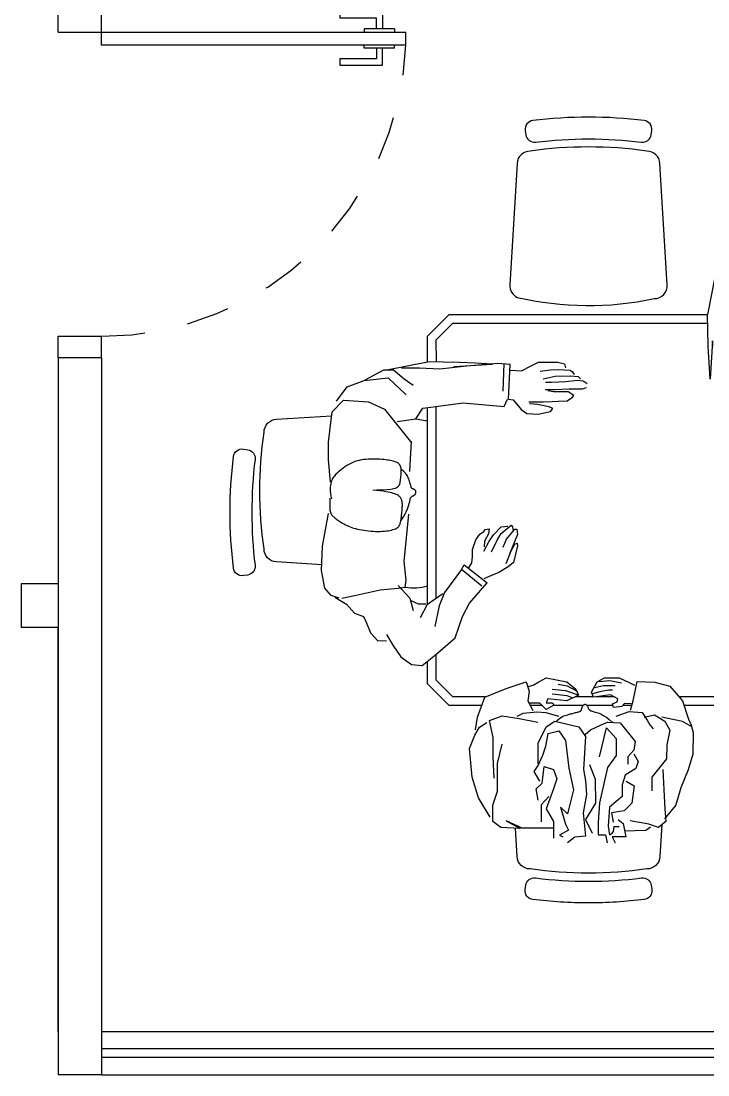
# Model space of a CAD drawing. Header units: millimetres. Extents: x 7034 to 7235, y -465 to -378.
# Drawn here: x 7041.135 to 7042.714, y -390.547 to -388.122 of the extents above; entities that cross this region are included whole.
import ezdxf

# ---------------------------------------------------------------- set-up
doc = ezdxf.new("R2010")
doc.units = ezdxf.units.MM
doc.header["$LTSCALE"] = 0.005
doc.linetypes.add('DASHED', pattern=[19.05, 12.7, -6.35])
for name, color, linetype in [('- COTAS', 12, 'Continuous'), ('ARQ-PEITORIAL', 4, 'Continuous'), ('ARQ_ESQUADRIA', 5, 'Continuous'), ('ARQ_JANELAALTA', 150, 'DASHED'), ('ARQ_MOBILIARIO 1', 8, 'Continuous'), ('ARQ_MOBILIARIO 2', 252, 'Continuous'), ('JANELA', 10, 'Continuous')]:
    doc.layers.add(name, color=color, linetype=linetype)
doc.layers.add('0-LAYOUT', color=250, linetype='Continuous', lineweight=25)

# ---------------------------------------------------------------- blocks, each defined once
blk = doc.blocks.new('A$C133811AD')
at = {"layer": 'ARQ_ESQUADRIA'}
for p, q in [((0.7313, 1.4007), (0.7013, 1.4007)), ((0.7013, 0.7007), (0.7013, 1.4007)), ((0.7313, 1.4007), (0.7313, 0.7007)), ((0.6943, 1.3747), (0.6943, 1.3047)), ((0.6943, 1.3747), (0.7013, 1.3747)), ((0.7383, 1.3747), (0.7313, 1.3747)), ((0.7383, 1.3747), (0.7383, 1.3047)), ((0.6553, 1.3467), (0.6943, 1.3467)), ((0.6553, 1.2487), (0.6553, 1.3467)), ((0.7773, 1.3467), (0.7383, 1.3467)), ((0.7773, 1.2487), (0.7773, 1.3467)), ((0.6943, 1.3327), (0.6693, 1.3327)), ((0.6693, 1.3327), (0.6693, 1.2627)), ((0.7383, 1.3327), (0.7633, 1.3327)), ((0.7633, 1.3327), (0.7633, 1.2627)), ((0.6943, 1.3047), (0.7013, 1.3047)), ((0.7383, 1.3047), (0.7313, 1.3047)), ((0.6693, 1.2627), (0.6693, 1.2627)), ((0.6693, 1.2627), (0.6693, 1.2487)), ((0.7633, 1.2627), (0.7633, 1.2487)), ((0.7633, 1.2627), (0.7633, 1.2627)), ((0.6553, 1.2487), (0.6693, 1.2487)), ((0.7633, 1.2487), (0.7773, 1.2487)), ((0.7013, 0.7007), (0.6513, 0.7007)), ((0.7013, 0.6007), (0.7013, 0.7007)), ((0.7313, 0.7007), (0.7013, 0.7007)), ((1.4013, 0.6007), (1.4013, 0.7007)), ((1.4513, 0.7007), (1.4013, 0.7007)), ((0.7013, 0.6007), (0.6513, 0.6007)), ((1.4513, 0.6007), (1.4013, 0.6007))]:
    blk.add_line(p, q, dxfattribs=at)
at = {"layer": 'ARQ_JANELAALTA'}
blk.add_arc((0.7007, 0.7007), 0.7007, 0, 87.4911, dxfattribs=at)

msp = doc.modelspace()

# ---------------------------------------------------------------- linework, layer by layer
at = {"layer": '0-LAYOUT', "linetype": 'ByBlock'}
for points in [[(7042.4396, -388.3927, -0.030867), (7042.5616, -388.4002, 0.408428), (7042.5838, -388.3832), (7042.5852, -388.3733, 0.419966), (7042.5679, -388.3506, 0.030916), (7042.4396, -388.3427, 0.030916), (7042.3113, -388.3506, 0.419966), (7042.294, -388.3733), (7042.2954, -388.3832, 0.408428), (7042.3177, -388.4002, -0.030867)], [(7042.3054, -388.4209, 0.399285), (7042.2754, -388.4494), (7042.2585, -388.7288, 0.305593), (7042.2758, -388.7575, 0.109362), (7042.5908, -388.7603, 0.429301), (7042.6207, -388.7288), (7042.6038, -388.4494, 0.399285), (7042.5739, -388.4209, 0.071734)], [(7041.6654, -389.2522, 0.030867), (7041.6729, -389.3741, -0.408428), (7041.656, -389.3964), (7041.6461, -389.3978, -0.419966), (7041.6234, -389.3805, -0.030916), (7041.6154, -389.2522, -0.030916), (7041.6234, -389.1239, -0.419966), (7041.6461, -389.1065), (7041.656, -389.108, -0.408428), (7041.6729, -389.1302, 0.030867)], [(7042.4396, -390.1011, 0.030867), (7042.5616, -390.0935, -0.408428), (7042.5838, -390.1105), (7042.5852, -390.1204, -0.419966), (7042.5679, -390.1431, -0.030916), (7042.4396, -390.1511, -0.030916), (7042.3113, -390.1431, -0.419966), (7042.294, -390.1204), (7042.2954, -390.1105, -0.408428), (7042.3177, -390.0935, 0.030867)]]:
    msp.add_lwpolyline(points, format="xyb", close=True, dxfattribs=at)
for points in [[(7042.0696, -388.9064), (7042.0696, -388.8469), (7042.1196, -388.7969), (7042.7139, -388.7969)], [(7042.0898, -388.9061), (7042.0896, -388.8552), (7042.1279, -388.8169), (7042.7136, -388.8169)], [(7042.0696, -389.4633), (7042.0696, -389.0113)], [(7042.0896, -389.4493), (7042.0896, -389.0087)], [(7042.194, -389.6969), (7042.1196, -389.6969), (7042.0696, -389.6469), (7042.0696, -389.5949)], [(7042.2027, -389.6769), (7042.1279, -389.6769), (7042.0896, -389.6386), (7042.0896, -389.5788)], [(7042.451, -389.6769), (7042.4086, -389.6769)], [(7042.4993, -389.6769), (7042.4575, -389.6769)], [(7043.2031, -389.6769), (7042.6481, -389.6769)], [(7042.4271, -389.6969), (7042.3586, -389.6969)], [(7042.4958, -389.6969), (7042.4363, -389.6969)], [(7042.5389, -389.6969), (7042.5182, -389.6969)], [(7043.1871, -389.6969), (7042.6595, -389.6969)]]:
    msp.add_lwpolyline(points, dxfattribs=at)
for points in [[(7041.8261, -389.3727), (7041.7221, -389.3664, -0.399285), (7041.6936, -389.3364, -0.071734), (7041.6936, -389.0679, -0.399285), (7041.7221, -389.038), (7041.8488, -389.0303)], [(7042.6082, -389.9712), (7042.6038, -390.0444, -0.399285), (7042.5739, -390.0728, -0.071734), (7042.3054, -390.0728, -0.399285), (7042.2754, -390.0444), (7042.2715, -389.9793)]]:
    msp.add_lwpolyline(points, format="xyb", dxfattribs=at)
at = {"layer": 'ARQ-PEITORIAL'}
for p, q in [((7041.2199, -388.8969), (7041.2199, -390.5469)), ((7041.3199, -388.8969), (7041.2199, -388.8969)), ((7041.3199, -388.8969), (7041.3199, -390.5469)), ((7041.2199, -389.4169), (7041.1349, -389.4169)), ((7041.1349, -389.4169), (7041.1349, -389.5169)), ((7041.3199, -390.5469), (7041.2199, -390.5469))]:
    msp.add_line(p, q, dxfattribs=at)
msp.add_lwpolyline([(7041.2199, -390.4469), (7041.2199, -389.5169), (7041.1349, -389.5169)], dxfattribs=at)
at = {"layer": 'ARQ_ESQUADRIA'}
for p, q in [((7045.6399, -390.4869), (7041.3199, -390.4869)), ((7045.6399, -390.5069), (7041.3199, -390.5069))]:
    msp.add_line(p, q, dxfattribs=at)
at = {"layer": 'ARQ_MOBILIARIO 1', "linetype": 'Continuous'}
msp.add_lwpolyline([(7042.333, -389.6969), (7042.3059, -389.6969)], dxfattribs=at)
at = {"layer": 'ARQ_MOBILIARIO 2', "linetype": 'Continuous'}
for p, q in [((7042.7139, -388.797), (7042.732, -388.7073)), ((7042.0697, -388.9064), (7041.98, -388.9245)), ((7042.1594, -388.9161), (7042.0979, -388.9223)), ((7042.231, -388.9098), (7042.1594, -388.9161)), ((7042.2598, -388.9119), (7042.231, -388.9098)), ((7042.2435, -388.9734), (7042.2455, -388.9098)), ((7042.2559, -388.9916), (7042.2598, -388.9119)), ((7042.2853, -388.9266), (7042.308, -388.9153)), ((7042.308, -388.9153), (7042.3246, -388.9069)), ((7042.3246, -388.9069), (7042.3692, -388.9069)), ((7042.3692, -388.9069), (7042.3843, -388.9106)), ((7042.3843, -388.9106), (7042.3865, -388.9197)), ((7041.9237, -388.9491), (7041.979, -388.9428)), ((7041.9257, -388.947), (7041.9687, -388.9245)), ((7041.9687, -388.9245), (7041.9913, -388.9245)), ((7041.979, -388.9428), (7042.0201, -388.9818)), ((7041.9913, -388.9245), (7042.0158, -388.9449)), ((7042.0508, -388.9203), (7042.0098, -388.9203)), ((7042.0979, -388.9223), (7042.0508, -388.9203)), ((7042.2604, -388.9251), (7042.2853, -388.9266)), ((7042.3284, -388.9273), (7042.3526, -388.9242)), ((7042.3352, -388.9447), (7042.3631, -388.9386)), ((7042.3526, -388.9242), (7042.3715, -388.9235)), ((7042.3631, -388.9386), (7042.3979, -388.9378)), ((7042.3715, -388.9235), (7042.3972, -388.925)), ((7042.3972, -388.925), (7042.4024, -388.928)), ((7042.3979, -388.9378), (7042.416, -388.9394)), ((7042.4024, -388.928), (7042.407, -388.9348)), ((7042.416, -388.9394), (7042.4213, -388.9447)), ((7041.8602, -388.9964), (7041.8847, -388.9636)), ((7041.8847, -388.9636), (7041.9237, -388.9491)), ((7042.0158, -388.9449), (7042.0363, -388.9593)), ((7042.3549, -388.9537), (7042.3405, -388.9537)), ((7042.3866, -388.9515), (7042.3549, -388.9537)), ((7042.3617, -388.9696), (7042.3949, -388.968)), ((7042.4153, -388.9491), (7042.3866, -388.9515)), ((7042.3949, -388.968), (7042.4259, -388.968)), ((7042.4274, -388.9499), (7042.4153, -388.9491)), ((7042.4259, -388.968), (7042.4349, -388.965)), ((7042.4365, -388.9567), (7042.4274, -388.9499)), ((7042.2456, -389.0083), (7042.2536, -388.992)), ((7042.2559, -388.9916), (7042.2665, -388.9931)), ((7042.3397, -388.9696), (7042.3617, -388.9696)), ((7042.3594, -388.9749), (7042.3458, -388.9726)), ((7042.3775, -388.9749), (7042.3594, -388.9749)), ((7042.3926, -388.9749), (7042.3775, -388.9749)), ((7042.3904, -388.9952), (7042.4025, -388.987)), ((7042.4055, -388.9831), (7042.3926, -388.9749)), ((7042.4025, -388.987), (7042.4055, -388.9831)), ((7041.8499, -389.021), (7041.8765, -388.9943)), ((7041.8765, -388.9943), (7041.934, -388.9981)), ((7041.934, -388.9981), (7041.9708, -389.0147)), ((7041.9708, -389.0147), (7042.0324, -389.0924)), ((7042.0426, -389.0371), (7042.0589, -389.0125)), ((7042.0589, -389.0125), (7042.0774, -389.0105)), ((7042.0774, -389.0105), (7042.1512, -389.0001)), ((7042.1512, -389.0001), (7042.2456, -389.0083)), ((7042.2665, -388.9931), (7042.2847, -389.0157)), ((7042.2847, -389.0157), (7042.2975, -389.0248)), ((7042.3027, -388.9975), (7042.3353, -388.9975)), ((7042.3224, -389.0036), (7042.3043, -389.0021)), ((7042.3489, -389.0096), (7042.3224, -389.0036)), ((7042.3353, -388.9975), (7042.3564, -388.9968)), ((7042.3579, -389.0134), (7042.3489, -389.0096)), ((7042.3526, -389.0202), (7042.3579, -389.0134)), ((7042.3564, -388.9968), (7042.37, -388.996)), ((7042.37, -388.996), (7042.3904, -388.9952)), ((7041.8417, -389.0904), (7041.8499, -389.021)), ((7041.9996, -389.0433), (7042.0426, -389.0371)), ((7042.0426, -389.0371), (7042.0696, -389.0416)), ((7042.2975, -389.0248), (7042.324, -389.0263)), ((7042.324, -389.0263), (7042.3526, -389.0202)), ((7042.0284, -389.158), (7042.0324, -389.0886)), ((7041.8417, -389.1315), (7041.8417, -389.0904)), ((7041.846, -389.1827), (7041.8417, -389.1315)), ((7041.8977, -389.1373), (7041.893, -389.1394)), ((7041.9025, -389.1355), (7041.8977, -389.1373)), ((7041.9074, -389.1339), (7041.9025, -389.1355)), ((7041.9124, -389.1327), (7041.9074, -389.1339)), ((7041.9174, -389.1316), (7041.9124, -389.1327)), ((7041.9226, -389.1308), (7041.9174, -389.1316)), ((7041.9277, -389.1303), (7041.9226, -389.1308)), ((7041.933, -389.1299), (7041.9277, -389.1303)), ((7041.9383, -389.1296), (7041.933, -389.1299)), ((7041.9436, -389.1296), (7041.9383, -389.1296)), ((7041.9489, -389.1296), (7041.9436, -389.1296)), ((7041.9541, -389.1298), (7041.9489, -389.1296)), ((7041.9592, -389.1301), (7041.9541, -389.1298)), ((7041.9641, -389.1305), (7041.9592, -389.1301)), ((7041.9687, -389.1309), (7041.9641, -389.1305)), ((7041.973, -389.1314), (7041.9687, -389.1309)), ((7041.9771, -389.1319), (7041.973, -389.1314)), ((7041.9808, -389.1324), (7041.9771, -389.1319)), ((7041.9842, -389.133), (7041.9808, -389.1324)), ((7041.9873, -389.1336), (7041.9842, -389.133)), ((7041.9902, -389.1343), (7041.9873, -389.1336)), ((7041.9928, -389.135), (7041.9902, -389.1343)), ((7041.9953, -389.1358), (7041.9928, -389.135)), ((7041.9975, -389.1367), (7041.9953, -389.1358)), ((7041.9995, -389.1376), (7041.9975, -389.1367)), ((7042.0014, -389.1386), (7041.9995, -389.1376)), ((7041.8614, -389.162), (7041.8587, -389.1645)), ((7041.8644, -389.1592), (7041.8614, -389.162)), ((7041.8677, -389.1563), (7041.8644, -389.1592)), ((7041.8714, -389.1533), (7041.8677, -389.1563)), ((7041.8753, -389.1503), (7041.8714, -389.1533)), ((7041.8795, -389.1473), (7041.8753, -389.1503)), ((7041.8838, -389.1445), (7041.8795, -389.1473)), ((7041.8883, -389.1418), (7041.8838, -389.1445)), ((7041.893, -389.1394), (7041.8883, -389.1418)), ((7042.003, -389.1398), (7042.0014, -389.1386)), ((7042.0045, -389.1411), (7042.003, -389.1398)), ((7042.0058, -389.1426), (7042.0045, -389.1411)), ((7042.0069, -389.1443), (7042.0058, -389.1426)), ((7042.0077, -389.1463), (7042.0069, -389.1443)), ((7042.0084, -389.1486), (7042.0077, -389.1463)), ((7042.0088, -389.1512), (7042.0084, -389.1486)), ((7042.0091, -389.154), (7042.0088, -389.1512)), ((7042.009, -389.1634), (7042.0091, -389.1602)), ((7042.0092, -389.157), (7042.0091, -389.154)), ((7042.0091, -389.1602), (7042.0092, -389.157)), ((7042.014, -389.1571), (7042.0107, -389.1546)), ((7042.0168, -389.1596), (7042.014, -389.1571)), ((7042.0191, -389.1622), (7042.0168, -389.1596)), ((7042.0211, -389.1647), (7042.0191, -389.1622)), ((7041.847, -389.1859), (7041.8463, -389.1897)), ((7041.8479, -389.1825), (7041.847, -389.1859)), ((7041.8489, -389.1794), (7041.8479, -389.1825)), ((7041.85, -389.1766), (7041.8489, -389.1794)), ((7041.8513, -389.174), (7041.85, -389.1766)), ((7041.8528, -389.1716), (7041.8513, -389.174)), ((7041.8545, -389.1693), (7041.8528, -389.1716)), ((7041.8565, -389.167), (7041.8545, -389.1693)), ((7041.8587, -389.1645), (7041.8565, -389.167)), ((7042.0047, -389.1885), (7042.0055, -389.1863)), ((7042.0055, -389.1863), (7042.0062, -389.184)), ((7042.0062, -389.184), (7042.0068, -389.1815)), ((7042.0068, -389.1815), (7042.0073, -389.1788)), ((7042.0073, -389.1788), (7042.0077, -389.176)), ((7042.0077, -389.176), (7042.0081, -389.173)), ((7042.0081, -389.173), (7042.0084, -389.1699)), ((7042.0084, -389.1699), (7042.0087, -389.1667)), ((7042.0087, -389.1667), (7042.009, -389.1634)), ((7042.0227, -389.1674), (7042.0211, -389.1647)), ((7042.0241, -389.17), (7042.0227, -389.1674)), ((7042.0252, -389.1727), (7042.0241, -389.17)), ((7042.0262, -389.1753), (7042.0252, -389.1727)), ((7042.0272, -389.178), (7042.0262, -389.1753)), ((7042.028, -389.1806), (7042.0272, -389.178)), ((7042.0287, -389.1832), (7042.028, -389.1806)), ((7042.0294, -389.1856), (7042.0287, -389.1832)), ((7042.0301, -389.1879), (7042.0294, -389.1856)), ((7041.8458, -389.1939), (7041.8455, -389.1986)), ((7041.8455, -389.1986), (7041.8456, -389.2036)), ((7041.8456, -389.2036), (7041.8461, -389.2091)), ((7041.8463, -389.1897), (7041.8458, -389.1939)), ((7041.8461, -389.2091), (7041.8471, -389.215)), ((7041.9523, -389.202), (7041.9434, -389.2013)), ((7041.9602, -389.2028), (7041.9523, -389.202)), ((7041.9529, -389.2006), (7041.9662, -389.2)), ((7041.9672, -389.2037), (7041.9602, -389.2028)), ((7041.9662, -389.2), (7041.9768, -389.1993)), ((7041.9733, -389.2046), (7041.9672, -389.2037)), ((7041.9786, -389.2056), (7041.9733, -389.2046)), ((7041.9768, -389.1993), (7041.985, -389.1985)), ((7041.9832, -389.2066), (7041.9786, -389.2056)), ((7041.9872, -389.2076), (7041.9832, -389.2066)), ((7041.985, -389.1985), (7041.9911, -389.1976)), ((7041.9906, -389.2085), (7041.9872, -389.2076)), ((7041.9936, -389.2095), (7041.9906, -389.2085)), ((7041.9911, -389.1976), (7041.9955, -389.1965)), ((7041.9961, -389.2103), (7041.9936, -389.2095)), ((7041.9955, -389.1965), (7041.9986, -389.1952)), ((7041.9983, -389.2112), (7041.9961, -389.2103)), ((7042.0001, -389.212), (7041.9983, -389.2112)), ((7041.9986, -389.1952), (7042.0008, -389.1938)), ((7042.0008, -389.1938), (7042.0024, -389.1922)), ((7042.0024, -389.1922), (7042.0036, -389.1905)), ((7042.0036, -389.1905), (7042.0047, -389.1885)), ((7042.0307, -389.19), (7042.0301, -389.1879)), ((7042.0312, -389.1918), (7042.0307, -389.19)), ((7042.0317, -389.1934), (7042.0312, -389.1918)), ((7042.0322, -389.1947), (7042.0317, -389.1934)), ((7042.0327, -389.1957), (7042.0322, -389.1947)), ((7042.0332, -389.1964), (7042.0327, -389.1957)), ((7042.0337, -389.197), (7042.0332, -389.1964)), ((7042.0342, -389.1975), (7042.0337, -389.197)), ((7042.0348, -389.1978), (7042.0342, -389.1975)), ((7042.0354, -389.1981), (7042.0348, -389.1978)), ((7042.0361, -389.1984), (7042.0354, -389.1981)), ((7042.0369, -389.1987), (7042.0361, -389.1984)), ((7042.0377, -389.199), (7042.0369, -389.1987)), ((7042.0385, -389.1994), (7042.0377, -389.199)), ((7042.0394, -389.1998), (7042.0385, -389.1994)), ((7042.0402, -389.2004), (7042.0394, -389.1998)), ((7042.0401, -389.2116), (7042.0408, -389.211)), ((7042.0409, -389.2009), (7042.0402, -389.2004)), ((7042.0408, -389.211), (7042.0413, -389.2102)), ((7042.0416, -389.2016), (7042.0409, -389.2009)), ((7042.0413, -389.2102), (7042.0418, -389.2094)), ((7042.0421, -389.2024), (7042.0416, -389.2016)), ((7042.0418, -389.2094), (7042.0422, -389.2084)), ((7042.0424, -389.2033), (7042.0421, -389.2024)), ((7042.0422, -389.2084), (7042.0425, -389.2074)), ((7042.0426, -389.2043), (7042.0424, -389.2033)), ((7042.0425, -389.2074), (7042.0427, -389.2064)), ((7042.0427, -389.2053), (7042.0426, -389.2043)), ((7042.0427, -389.2064), (7042.0427, -389.2053)), ((7041.8446, -389.2196), (7041.8445, -389.2247)), ((7041.8445, -389.2247), (7041.8445, -389.2294)), ((7041.8445, -389.2294), (7041.8445, -389.2336)), ((7041.8445, -389.2336), (7041.8445, -389.2374)), ((7041.8471, -389.215), (7041.8486, -389.2214)), ((7042.0017, -389.2129), (7042.0001, -389.212)), ((7042.003, -389.2138), (7042.0017, -389.2129)), ((7042.0042, -389.2147), (7042.003, -389.2138)), ((7042.0053, -389.2158), (7042.0042, -389.2147)), ((7042.0063, -389.2169), (7042.0053, -389.2158)), ((7042.0072, -389.2182), (7042.0063, -389.2169)), ((7042.0081, -389.2195), (7042.0072, -389.2182)), ((7042.0089, -389.221), (7042.0081, -389.2195)), ((7042.0096, -389.2225), (7042.0089, -389.221)), ((7042.0102, -389.224), (7042.0096, -389.2225)), ((7042.0107, -389.2257), (7042.0102, -389.224)), ((7042.0111, -389.2274), (7042.0107, -389.2257)), ((7042.0113, -389.2291), (7042.0111, -389.2274)), ((7042.0115, -389.231), (7042.0113, -389.2291)), ((7042.0116, -389.2329), (7042.0115, -389.231)), ((7042.0117, -389.235), (7042.0116, -389.2329)), ((7042.0116, -389.2372), (7042.0117, -389.235)), ((7042.0252, -389.2392), (7042.0264, -389.2354)), ((7042.0264, -389.2354), (7042.0272, -389.2321)), ((7042.0272, -389.2321), (7042.0278, -389.2294)), ((7042.0278, -389.2294), (7042.0284, -389.227)), ((7042.0284, -389.227), (7042.0288, -389.2251)), ((7042.0288, -389.2251), (7042.0292, -389.2234)), ((7042.0292, -389.2234), (7042.0296, -389.222)), ((7042.0296, -389.222), (7042.0299, -389.2209)), ((7042.0299, -389.2209), (7042.0302, -389.2199)), ((7042.0302, -389.2199), (7042.0306, -389.2191)), ((7042.0306, -389.2191), (7042.031, -389.2184)), ((7042.031, -389.2184), (7042.0314, -389.2177)), ((7042.0314, -389.2177), (7042.0319, -389.2171)), ((7042.0319, -389.2171), (7042.0324, -389.2165)), ((7042.0324, -389.2165), (7042.033, -389.216)), ((7042.033, -389.216), (7042.0336, -389.2155)), ((7042.0336, -389.2155), (7042.0342, -389.2151)), ((7042.0342, -389.2151), (7042.0349, -389.2146)), ((7042.0349, -389.2146), (7042.0356, -389.2142)), ((7042.0356, -389.2142), (7042.0364, -389.2138)), ((7042.0364, -389.2138), (7042.0371, -389.2135)), ((7042.0371, -389.2135), (7042.0379, -389.2131)), ((7042.0379, -389.2131), (7042.0387, -389.2126)), ((7042.0387, -389.2126), (7042.0394, -389.2122)), ((7042.0394, -389.2122), (7042.0401, -389.2116)), ((7041.8276, -389.3302), (7041.8418, -389.2545)), ((7041.8445, -389.2374), (7041.8446, -389.2409)), ((7041.8446, -389.2409), (7041.8448, -389.244)), ((7041.8448, -389.244), (7041.8451, -389.2468)), ((7041.8451, -389.2468), (7041.8455, -389.2493)), ((7041.8455, -389.2493), (7041.846, -389.2515)), ((7041.846, -389.2515), (7041.8467, -389.2535)), ((7041.8467, -389.2535), (7041.8476, -389.2553)), ((7041.8476, -389.2553), (7041.8486, -389.257)), ((7041.8486, -389.257), (7041.8497, -389.2585)), ((7041.8497, -389.2585), (7041.851, -389.26)), ((7042.0094, -389.262), (7042.0098, -389.2585)), ((7042.0098, -389.2585), (7042.0102, -389.255)), ((7042.0102, -389.255), (7042.0105, -389.2516)), ((7042.0105, -389.2516), (7042.0108, -389.2483)), ((7042.0108, -389.2483), (7042.0111, -389.2452)), ((7042.0111, -389.2452), (7042.0113, -389.2423)), ((7042.0113, -389.2423), (7042.0115, -389.2397)), ((7042.0115, -389.2397), (7042.0116, -389.2372)), ((7042.0141, -389.2627), (7042.0181, -389.2554)), ((7042.0161, -389.365), (7042.0263, -389.2565)), ((7042.0181, -389.2554), (7042.0212, -389.2491)), ((7042.0212, -389.2491), (7042.0235, -389.2438)), ((7042.0235, -389.2438), (7042.0252, -389.2392)), ((7041.851, -389.26), (7041.8524, -389.2614)), ((7041.8524, -389.2614), (7041.8539, -389.2628)), ((7041.8539, -389.2628), (7041.8555, -389.2643)), ((7041.8555, -389.2643), (7041.8573, -389.2657)), ((7041.8573, -389.2657), (7041.8592, -389.2672)), ((7041.8592, -389.2672), (7041.8611, -389.2687)), ((7041.8611, -389.2687), (7041.8632, -389.2703)), ((7041.8632, -389.2703), (7041.8655, -389.2718)), ((7041.8655, -389.2718), (7041.8678, -389.2734)), ((7041.8678, -389.2734), (7041.8702, -389.275)), ((7041.8702, -389.275), (7041.8727, -389.2765)), ((7041.8727, -389.2765), (7041.8754, -389.2781)), ((7041.8754, -389.2781), (7041.8782, -389.2797)), ((7041.8782, -389.2797), (7041.8811, -389.2812)), ((7041.8811, -389.2812), (7041.8843, -389.2827)), ((7041.8843, -389.2827), (7041.8877, -389.2842)), ((7042.0032, -389.2845), (7042.0044, -389.2829)), ((7042.0044, -389.2829), (7042.0054, -389.281)), ((7042.0054, -389.281), (7042.0062, -389.2791)), ((7042.0062, -389.2791), (7042.0069, -389.2768)), ((7042.0069, -389.2768), (7042.0075, -389.2744)), ((7042.0075, -389.2744), (7042.008, -389.2717)), ((7042.008, -389.2717), (7042.0085, -389.2686)), ((7042.0085, -389.2686), (7042.0089, -389.2654)), ((7042.0089, -389.2654), (7042.0094, -389.262)), ((7042.009, -389.271), (7042.0141, -389.2627)), ((7042.2386, -389.3009), (7042.2615, -389.2816)), ((7042.2386, -389.2853), (7042.2541, -389.2838)), ((7042.2615, -389.2816), (7042.2652, -389.2853)), ((7041.8877, -389.2842), (7041.8913, -389.2856)), ((7041.8913, -389.2856), (7041.8951, -389.287)), ((7041.8951, -389.287), (7041.8993, -389.2883)), ((7041.8993, -389.2883), (7041.9037, -389.2895)), ((7041.9037, -389.2895), (7041.9083, -389.2907)), ((7041.9083, -389.2907), (7041.9131, -389.2917)), ((7041.9131, -389.2917), (7041.9181, -389.2927)), ((7041.9181, -389.2927), (7041.9233, -389.2935)), ((7041.9233, -389.2935), (7041.9285, -389.2942)), ((7041.9285, -389.2942), (7041.9339, -389.2948)), ((7041.9339, -389.2948), (7041.9393, -389.2953)), ((7041.9393, -389.2953), (7041.9447, -389.2957)), ((7041.9447, -389.2957), (7041.9501, -389.2959)), ((7041.9501, -389.2959), (7041.9554, -389.2959)), ((7041.9554, -389.2959), (7041.9606, -389.2959)), ((7041.9606, -389.2959), (7041.9656, -389.2957)), ((7041.9656, -389.2957), (7041.9704, -389.2954)), ((7041.9704, -389.2954), (7041.9749, -389.2949)), ((7041.9749, -389.2949), (7041.9792, -389.2944)), ((7041.9792, -389.2944), (7041.9831, -389.2937)), ((7041.9831, -389.2937), (7041.9867, -389.2929)), ((7041.9867, -389.2929), (7041.99, -389.292)), ((7041.99, -389.292), (7041.993, -389.291)), ((7041.993, -389.291), (7041.9957, -389.2899)), ((7041.9957, -389.2899), (7041.998, -389.2887)), ((7041.998, -389.2887), (7042.0001, -389.2874)), ((7042.0001, -389.2874), (7042.0018, -389.286)), ((7042.0018, -389.286), (7042.0032, -389.2845)), ((7042.1808, -389.3157), (7042.1897, -389.3024)), ((7042.1897, -389.3024), (7042.1986, -389.2965)), ((7042.1986, -389.2965), (7042.2023, -389.292)), ((7042.2096, -389.3017), (7042.2008, -389.3186)), ((7042.2023, -389.292), (7042.2111, -389.2898)), ((7042.2111, -389.2898), (7042.2096, -389.3017)), ((7042.2104, -389.3202), (7042.2208, -389.3039)), ((7042.2208, -389.3039), (7042.2386, -389.2853)), ((7042.2304, -389.3149), (7042.2386, -389.3009)), ((7042.2511, -389.3142), (7042.2704, -389.2912)), ((7042.2763, -389.3031), (7042.2586, -389.3461)), ((7042.2652, -389.2853), (7042.266, -389.295)), ((7042.2704, -389.2912), (7042.2748, -389.2912)), ((7042.2748, -389.2912), (7042.2763, -389.3031)), ((7041.8256, -389.3858), (7041.8276, -389.3302)), ((7042.1726, -389.338), (7042.1808, -389.3157)), ((7042.1986, -389.3416), (7042.2104, -389.3202)), ((7042.2008, -389.3186), (7042.2, -389.3313)), ((7042.2164, -389.3431), (7042.2304, -389.3149)), ((7042.2437, -389.332), (7042.2511, -389.3142)), ((7042.2615, -389.3409), (7042.2704, -389.3253)), ((7042.2763, -389.329), (7042.2675, -389.3676)), ((7042.2704, -389.3253), (7042.2756, -389.3231)), ((7042.2756, -389.3231), (7042.2763, -389.329)), ((7042.1712, -389.3683), (7042.1726, -389.3542)), ((7042.1726, -389.3542), (7042.1726, -389.338)), ((7042.2505, -389.3697), (7042.2615, -389.3409)), ((7042.0203, -389.4082), (7042.0161, -389.365)), ((7042.1474, -389.3836), (7042.1534, -389.3732)), ((7042.1534, -389.3732), (7042.2068, -389.4143)), ((7042.1645, -389.3795), (7042.1712, -389.3683)), ((7042.2549, -389.3779), (7042.2334, -389.3905)), ((7042.2675, -389.3676), (7042.2549, -389.3779)), ((7041.8337, -389.4266), (7041.8256, -389.3858)), ((7042.1476, -389.3837), (7042.1084, -389.4368)), ((7042.1945, -389.4222), (7042.1474, -389.3836)), ((7042.2112, -389.4002), (7042.1986, -389.4053)), ((7042.2334, -389.3905), (7042.2112, -389.4002)), ((7041.8482, -389.4432), (7041.8337, -389.4266)), ((7041.9608, -389.4307), (7042.0018, -389.4265)), ((7042.0018, -389.4203), (7042.0286, -389.4493)), ((7042.0018, -389.4265), (7042.0183, -389.4244)), ((7042.0183, -389.4244), (7042.0203, -389.4082)), ((7042.1658, -389.4613), (7042.2068, -389.4143)), ((7041.8665, -389.4494), (7041.8482, -389.4432)), ((7041.8565, -389.4473), (7041.883, -389.4635)), ((7041.8727, -389.4494), (7041.9055, -389.4431)), ((7041.9055, -389.4431), (7041.9608, -389.4307)), ((7042.0286, -389.4493), (7042.0366, -389.478)), ((7042.0694, -389.4634), (7042.1044, -389.4389)), ((7042.1084, -389.4368), (7042.0962, -389.4676)), ((7041.883, -389.4635), (7041.9015, -389.4839)), ((7042.0489, -389.4634), (7042.0306, -389.4552)), ((7042.0654, -389.4634), (7042.0489, -389.4634)), ((7042.0532, -389.4942), (7042.0694, -389.4634)), ((7042.0962, -389.4676), (7042.086, -389.5146)), ((7042.1495, -389.4921), (7042.1658, -389.4613)), ((7041.9015, -389.4839), (7041.922, -389.4922)), ((7041.922, -389.4922), (7041.9281, -389.5046)), ((7042.133, -389.5411), (7042.1495, -389.4921)), ((7041.9281, -389.5046), (7041.9383, -389.5292)), ((7041.9383, -389.5292), (7041.9549, -389.5475)), ((7041.9549, -389.5475), (7041.9754, -389.5474)), ((7041.9754, -389.5333), (7041.9896, -389.5578)), ((7042.088, -389.5802), (7042.133, -389.5411)), ((7041.9896, -389.5578), (7042.0082, -389.5844)), ((7042.0082, -389.5844), (7042.0327, -389.6027)), ((7042.0572, -389.6048), (7042.088, -389.5802)), ((7042.0327, -389.6027), (7042.0572, -389.6048)), ((7042.2505, -389.6577), (7042.2964, -389.6425)), ((7042.2964, -389.6425), (7042.3028, -389.6637)), ((7042.312, -389.6498), (7042.3257, -389.6425)), ((7042.3257, -389.6425), (7042.3422, -389.6332)), ((7042.3422, -389.6332), (7042.3899, -389.6426)), ((7042.3699, -389.6474), (7042.3902, -389.6515)), ((7042.3899, -389.6426), (7042.4101, -389.6592)), ((7042.4468, -389.6659), (7042.4597, -389.6426)), ((7042.4597, -389.6426), (7042.4762, -389.6333)), ((7042.4639, -389.6412), (7042.4883, -389.6392)), ((7042.4762, -389.6333), (7042.5101, -389.6334)), ((7042.4883, -389.6392), (7042.5152, -389.6449)), ((7042.5101, -389.6334), (7042.5331, -389.644)), ((7042.5331, -389.644), (7042.545, -389.65)), ((7042.5422, -389.6859), (7042.5514, -389.6414)), ((7042.5514, -389.6414), (7042.5918, -389.6427)), ((7042.5918, -389.6427), (7042.6266, -389.6521)), ((7042.2009, -389.6776), (7042.2505, -389.6577)), ((7042.3028, -389.6637), (7042.3, -389.6857)), ((7042.3009, -389.6531), (7042.312, -389.6498)), ((7042.3559, -389.6593), (7042.3871, -389.6619)), ((7042.3559, -389.6702), (7042.3901, -389.6734)), ((7042.3871, -389.6619), (7042.4161, -389.6723)), ((7042.3902, -389.6515), (7042.412, -389.663)), ((7042.4101, -389.6592), (7042.4165, -389.6731)), ((7042.4514, -389.6778), (7042.4468, -389.6659)), ((7042.4488, -389.6687), (7042.4695, -389.6635)), ((7042.4899, -389.6719), (7042.4514, -389.6778)), ((7042.4535, -389.6552), (7042.4742, -389.6506)), ((7042.4695, -389.6635), (7042.4857, -389.661)), ((7042.4742, -389.6506), (7042.5007, -389.6506)), ((7042.4857, -389.661), (7042.495, -389.661)), ((7042.5073, -389.6812), (7042.4899, -389.6719)), ((7042.6266, -389.6521), (7042.656, -389.686)), ((7042.1844, -389.7234), (7042.2009, -389.6776)), ((7042.3, -389.6857), (7042.3119, -389.7083)), ((7042.3275, -389.6917), (7042.3046, -389.6917)), ((7042.3422, -389.7056), (7042.3275, -389.6917)), ((7042.3459, -389.6811), (7042.3422, -389.6904)), ((7042.3422, -389.6904), (7042.3569, -389.6904)), ((7042.3899, -389.6857), (7042.3459, -389.6811)), ((7042.3569, -389.6904), (7042.3596, -389.6963)), ((7042.4165, -389.6731), (7042.3899, -389.6857)), ((7042.3901, -389.6734), (7042.4011, -389.6785)), ((7042.4272, -389.6967), (7042.4279, -389.6958)), ((7042.4279, -389.6958), (7042.4287, -389.6951)), ((7042.4287, -389.6951), (7042.4296, -389.6945)), ((7042.4296, -389.6945), (7042.4304, -389.6941)), ((7042.4304, -389.6941), (7042.4313, -389.6939)), ((7042.4313, -389.6939), (7042.4321, -389.6939)), ((7042.4321, -389.6939), (7042.433, -389.6941)), ((7042.433, -389.6941), (7042.4338, -389.6945)), ((7042.4338, -389.6945), (7042.4346, -389.695)), ((7042.4346, -389.695), (7042.4354, -389.6957)), ((7042.4354, -389.6957), (7042.4361, -389.6965)), ((7042.4945, -389.6931), (7042.5055, -389.6885)), ((7042.4972, -389.7011), (7042.4945, -389.6931)), ((7042.5055, -389.6885), (7042.5073, -389.6812)), ((7042.522, -389.6918), (7042.5165, -389.6991)), ((7042.5376, -389.6932), (7042.522, -389.6918)), ((7042.5358, -389.7071), (7042.5422, -389.6859)), ((7042.656, -389.686), (7042.6697, -389.7285)), ((7042.2752, -389.7209), (7042.289, -389.7142)), ((7042.289, -389.7142), (7042.3211, -389.7116)), ((7042.3211, -389.7116), (7042.3413, -389.7129)), ((7042.3413, -389.7129), (7042.3706, -389.7209)), ((7042.3596, -389.6963), (7042.3422, -389.7056)), ((7042.3829, -389.7207), (7042.3861, -389.7196)), ((7042.3861, -389.7196), (7042.3892, -389.7186)), ((7042.3892, -389.7186), (7042.3922, -389.7178)), ((7042.3922, -389.7178), (7042.395, -389.717)), ((7042.395, -389.717), (7042.3978, -389.7162)), ((7042.3978, -389.7162), (7042.4004, -389.7155)), ((7042.4004, -389.7155), (7042.4028, -389.7148)), ((7042.4028, -389.7148), (7042.4052, -389.7141)), ((7042.4052, -389.7141), (7042.4074, -389.7135)), ((7042.4074, -389.7135), (7042.4095, -389.7129)), ((7042.4095, -389.7129), (7042.4114, -389.7125)), ((7042.4114, -389.7125), (7042.4133, -389.712)), ((7042.4133, -389.712), (7042.415, -389.7117)), ((7042.415, -389.7117), (7042.4165, -389.7113)), ((7042.4165, -389.7113), (7042.4179, -389.7109)), ((7042.4179, -389.7109), (7042.4192, -389.7106)), ((7042.4192, -389.7106), (7042.4203, -389.7101)), ((7042.4203, -389.7101), (7042.4212, -389.7096)), ((7042.4212, -389.7096), (7042.422, -389.709)), ((7042.422, -389.709), (7042.4226, -389.7083)), ((7042.4226, -389.7083), (7042.4231, -389.7075)), ((7042.4231, -389.7075), (7042.4234, -389.7065)), ((7042.4234, -389.7065), (7042.4237, -389.7055)), ((7042.4237, -389.7055), (7042.424, -389.7045)), ((7042.424, -389.7045), (7042.4243, -389.7034)), ((7042.4243, -389.7034), (7042.4245, -389.7022)), ((7042.4245, -389.7022), (7042.4249, -389.7011)), ((7042.4249, -389.7011), (7042.4254, -389.6999)), ((7042.4254, -389.6999), (7042.4259, -389.6988)), ((7042.4259, -389.6988), (7042.4265, -389.6977)), ((7042.4265, -389.6977), (7042.4272, -389.6967)), ((7042.4361, -389.6965), (7042.4367, -389.6974)), ((7042.4367, -389.6974), (7042.4372, -389.6984)), ((7042.4372, -389.6984), (7042.4377, -389.6995)), ((7042.4377, -389.6995), (7042.4381, -389.7006)), ((7042.4381, -389.7006), (7042.4386, -389.7017)), ((7042.4386, -389.7017), (7042.4391, -389.7029)), ((7042.4391, -389.7029), (7042.4397, -389.704)), ((7042.4397, -389.704), (7042.4403, -389.7051)), ((7042.4403, -389.7051), (7042.4411, -389.7061)), ((7042.4411, -389.7061), (7042.442, -389.707)), ((7042.442, -389.707), (7042.4432, -389.7078)), ((7042.4432, -389.7078), (7042.4445, -389.7086)), ((7042.4445, -389.7086), (7042.4461, -389.7093)), ((7042.4461, -389.7093), (7042.4479, -389.71)), ((7042.4479, -389.71), (7042.45, -389.7107)), ((7042.45, -389.7107), (7042.4524, -389.7114)), ((7042.4524, -389.7114), (7042.4551, -389.7121)), ((7042.4551, -389.7121), (7042.4582, -389.7129)), ((7042.4582, -389.7129), (7042.4617, -389.7139)), ((7042.4617, -389.7139), (7042.4656, -389.7153)), ((7042.4656, -389.7153), (7042.4701, -389.7173)), ((7042.4701, -389.7173), (7042.4752, -389.7201)), ((7042.4752, -389.7201), (7042.4809, -389.7238)), ((7042.5165, -389.6991), (7042.4972, -389.7011)), ((7042.5036, -389.7211), (7042.533, -389.7105)), ((7042.533, -389.7105), (7042.5633, -389.7131)), ((7042.5633, -389.7131), (7042.5743, -389.7304)), ((7042.5678, -389.7238), (7042.5917, -389.7178)), ((7042.5917, -389.7178), (7042.6155, -389.7331)), ((7042.1798, -389.7527), (7042.1844, -389.7234)), ((7042.1889, -389.7467), (7042.2055, -389.7361)), ((7042.2119, -389.7314), (7042.2412, -389.7208)), ((7042.2201, -389.77), (7042.2119, -389.7314)), ((7042.2412, -389.7208), (7042.2798, -389.7268)), ((7042.2798, -389.7268), (7042.3229, -389.7349)), ((7042.3421, -389.7455), (7042.3623, -389.7329)), ((7042.3623, -389.7329), (7042.4174, -389.7456)), ((7042.366, -389.7329), (7042.3694, -389.7293)), ((7042.3694, -389.7293), (7042.3729, -389.7264)), ((7042.3729, -389.7264), (7042.3763, -389.724)), ((7042.3763, -389.724), (7042.3796, -389.7222)), ((7042.3796, -389.7222), (7042.3829, -389.7207)), ((7042.444, -389.7529), (7042.4669, -389.7423)), ((7042.4669, -389.7423), (7042.4834, -389.735)), ((7042.4809, -389.7238), (7042.4873, -389.7288)), ((7042.4834, -389.735), (7042.5128, -389.7363)), ((7042.4873, -389.7288), (7042.4944, -389.735)), ((7042.5128, -389.7363), (7042.5467, -389.7796)), ((7042.5743, -389.7304), (7042.5807, -389.7411)), ((7042.5807, -389.7411), (7042.588, -389.7504)), ((7042.6192, -389.7258), (7042.6082, -389.7238)), ((7042.6155, -389.7331), (7042.6265, -389.7531)), ((7042.6559, -389.7332), (7042.6192, -389.7258)), ((7042.677, -389.7458), (7042.6559, -389.7332)), ((7042.6697, -389.7285), (7042.6761, -389.7438)), ((7042.166, -389.7959), (7042.1779, -389.7653)), ((7042.1779, -389.7653), (7042.1889, -389.7467)), ((7042.3238, -389.7834), (7042.3421, -389.7455)), ((7042.3412, -389.79), (7042.3467, -389.7608)), ((7042.3467, -389.7608), (7042.3715, -389.7548)), ((7042.3715, -389.7548), (7042.3871, -389.7774)), ((7042.4174, -389.7456), (7042.4329, -389.7682)), ((7042.4329, -389.7682), (7042.4283, -389.8439)), ((7042.432, -389.7635), (7042.444, -389.7529)), ((7042.465, -389.8147), (7042.4807, -389.7483)), ((7042.4807, -389.7483), (7042.5036, -389.7729)), ((7042.6265, -389.7531), (7042.6201, -389.7869)), ((7042.6807, -389.7597), (7042.677, -389.7458)), ((7042.6806, -389.8083), (7042.6807, -389.7597)), ((7042.2201, -389.8145), (7042.2201, -389.77)), ((7042.2301, -389.8298), (7042.2412, -389.7853)), ((7042.3237, -389.8312), (7042.3238, -389.7834)), ((7042.3347, -389.8113), (7042.3412, -389.79)), ((7042.3871, -389.7774), (7042.3944, -389.8406)), ((7042.5036, -389.7729), (7042.5036, -389.8114)), ((7042.5467, -389.7796), (7042.5439, -389.7995)), ((7042.6201, -389.7869), (7042.6191, -389.8195)), ((7042.1723, -389.8616), (7042.166, -389.7959)), ((7042.2228, -389.8637), (7042.2201, -389.8145)), ((7042.3237, -389.8345), (7042.3347, -389.8113)), ((7042.5036, -389.8114), (7042.4833, -389.8393)), ((7042.5302, -389.8148), (7042.5301, -389.8314)), ((7042.5439, -389.7995), (7042.5302, -389.8148)), ((7042.5439, -389.8081), (7042.554, -389.8254)), ((7042.6696, -389.8441), (7042.6806, -389.8083)), ((7042.2301, -389.8942), (7042.2301, -389.8298)), ((7042.3145, -389.8485), (7042.3237, -389.8345)), ((7042.3329, -389.8757), (7042.3375, -389.8372)), ((7042.3375, -389.8372), (7042.3595, -389.8439)), ((7042.3944, -389.8406), (7042.4053, -389.8911)), ((7042.4421, -389.8326), (7042.4549, -389.8665)), ((7042.4833, -389.8393), (7042.4649, -389.9204)), ((7042.554, -389.8254), (7042.5485, -389.842)), ((7042.6191, -389.8195), (7042.5852, -389.862)), ((7042.187, -389.9095), (7042.1723, -389.8616)), ((7042.3274, -389.8711), (7042.3145, -389.8485)), ((7042.3595, -389.8439), (7042.3668, -389.8651)), ((7042.3668, -389.8651), (7042.3595, -389.8884)), ((7042.4283, -389.8439), (7042.4329, -389.8698)), ((7042.5237, -389.8573), (7042.5173, -389.8792)), ((7042.5485, -389.842), (7042.5237, -389.8573)), ((7042.5852, -389.862), (7042.5851, -389.8932)), ((7042.6109, -389.8441), (7042.6127, -389.8899)), ((7042.653, -389.8853), (7042.6696, -389.8441)), ((7042.3191, -389.8883), (7042.3329, -389.8757)), ((7042.3236, -389.9143), (7042.3191, -389.8883)), ((7042.3595, -389.8884), (7042.342, -389.9342)), ((7042.4329, -389.8698), (7042.4347, -389.9017)), ((7042.4549, -389.8665), (7042.4558, -389.9217)), ((7042.5173, -389.8792), (7042.5172, -389.9065)), ((7042.5264, -389.8712), (7042.5448, -389.8819)), ((7042.5448, -389.8819), (7042.5392, -389.9218)), ((7042.6127, -389.8899), (7042.6154, -389.9344)), ((7042.6401, -389.9265), (7042.653, -389.8853)), ((7042.2135, -389.954), (7042.187, -389.9095)), ((7042.22, -389.9261), (7042.2301, -389.8942)), ((7042.3319, -389.9249), (7042.3484, -389.9063)), ((7042.4053, -389.8911), (7042.3915, -389.9462)), ((7042.4347, -389.9017), (7042.4273, -389.9436)), ((7042.5172, -389.9065), (7042.4879, -389.931)), ((7042.2199, -389.9633), (7042.22, -389.9261)), ((7042.3319, -389.9648), (7042.3319, -389.9249)), ((7042.342, -389.9342), (7042.3594, -389.9635)), ((7042.375, -389.9309), (7042.3869, -389.9695)), ((7042.3915, -389.9462), (7042.375, -389.9309)), ((7042.4558, -389.9217), (7042.4328, -389.9589)), ((7042.4649, -389.9204), (7042.4621, -389.9662)), ((7042.4879, -389.931), (7042.4851, -389.9742)), ((7042.5392, -389.9218), (7042.5218, -389.939)), ((7042.6154, -389.9577), (7042.6401, -389.9265)), ((7042.6154, -389.9344), (7042.6172, -389.9637)), ((7042.2502, -389.962), (7042.2823, -389.98)), ((7042.2869, -389.9787), (7042.2502, -389.962)), ((7042.4273, -389.9436), (7042.4328, -389.9974)), ((7042.4328, -389.9589), (7042.4484, -389.9908)), ((7042.5218, -389.939), (7042.4924, -389.9436)), ((7042.4924, -389.9436), (7042.4961, -389.9649)), ((7042.508, -389.9589), (7042.519, -389.9682)), ((7042.5786, -389.9696), (7042.5355, -389.9623)), ((7042.2383, -389.9773), (7042.2199, -389.9633)), ((7042.2823, -389.98), (7042.2383, -389.9773)), ((7042.3594, -389.9787), (7042.2869, -389.9787)), ((7042.3594, -389.9635), (7042.3594, -390.002)), ((7042.3933, -389.9834), (7042.3731, -389.9954)), ((7042.3869, -389.9695), (7042.3933, -389.9834)), ((7042.4621, -389.9662), (7042.4621, -389.9941)), ((7042.4851, -389.9742), (7042.4878, -389.9941)), ((7042.4942, -389.9908), (7042.497, -389.9868)), ((7042.497, -389.9868), (7042.4988, -389.9755)), ((7042.4988, -389.9755), (7042.5098, -389.9755)), ((7042.519, -389.9682), (7042.5254, -389.9988)), ((7042.5225, -389.9848), (7042.5713, -389.9836)), ((7042.5713, -389.9836), (7042.5823, -389.9756)), ((7042.6007, -389.9776), (7042.5786, -389.9696)), ((7042.6172, -389.9637), (7042.6007, -389.9776)), ((7042.3731, -389.9954), (7042.3805, -389.9987)), ((7042.408, -390), (7042.3915, -390.0127)), ((7042.4328, -389.9974), (7042.408, -390)), ((7042.4621, -389.9941), (7042.4786, -389.9941)), ((7042.4786, -389.9941), (7042.4823, -390.0127)), ((7042.4878, -389.9941), (7042.4942, -389.9908)), ((7042.4942, -389.9988), (7042.5006, -390.0128)), ((7042.5254, -389.9988), (7042.4942, -389.9988))]:
    msp.add_line(p, q, dxfattribs=at)
for points in [[(7042.7254, -388.8694), (7042.7244, -388.8574), (7042.719, -388.9459), (7042.719, -388.9459), (7042.7167, -388.9073), (7042.7149, -388.8694), (7042.7138, -388.8324), (7042.7134, -388.7969)], [(7042.1421, -388.9178), (7042.1302, -388.9169), (7042.2187, -388.9114), (7042.2187, -388.9114), (7042.1801, -388.9092), (7042.1421, -388.9074), (7042.1052, -388.9063), (7042.0696, -388.9059)]]:
    msp.add_lwpolyline(points, dxfattribs=at)
msp.add_arc((7042.0376, -389.3214), 0.1048, 259.4107, 287.7809, dxfattribs=at)
at = {"layer": 'JANELA'}
for p, q in [((7041.3199, -390.4469), (7045.6432, -390.4469)), ((7041.3199, -390.5469), (7045.6399, -390.5469))]:
    msp.add_line(p, q, dxfattribs=at)

# ---------------------------------------------------------------- block references
at = {"layer": '- COTAS', "rotation": 270}
msp.add_blockref('A$C133811AD', (7040.6192, -387.4455), dxfattribs=at)

doc.saveas('drawing.dxf')
